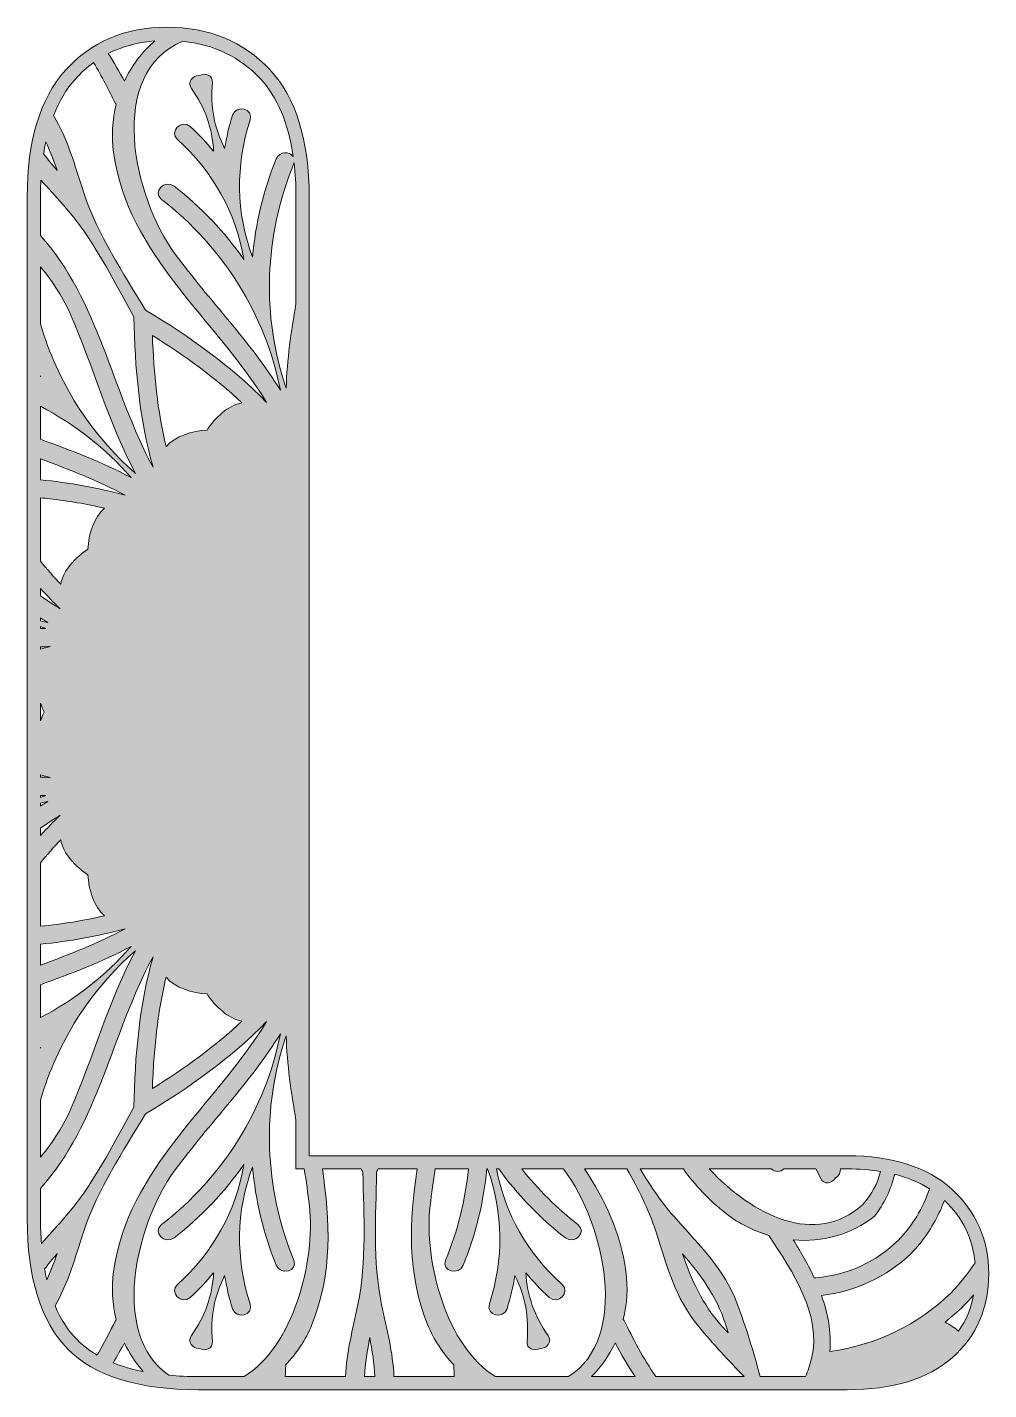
# Model space of a CAD drawing. Extents: x -703 to 2528, y -2539 to -41.
# Drawn here: x 624.6 to 915.4, y -975.9 to -564.1 of the extents above; entities that cross this region are included whole.
import ezdxf

# ---------------------------------------------------------------- set-up
doc = ezdxf.new("R2010")
doc.units = 0
doc.header["$MEASUREMENT"] = 0
doc.layers.add('Layer 1', color=7, linetype='Continuous', lineweight=0)

msp = doc.modelspace()

# ---------------------------------------------------------------- hatches: boundary and pattern name
at = {"layer": 'Layer 1', "true_color": 0xed1c24, "transparency": 33554687}
h = msp.add_hatch(color=240, dxfattribs=at)
h.dxf.hatch_style = 2
edge = h.paths.add_edge_path()
edge.add_spline(control_points=[(902.2, -955.49), (904.13, -953.96), (905.98, -952.33), (907.75, -950.61), (908.81, -949.53), (909.81, -948.4), (910.79, -947.26), (910.04, -951.34), (908.53, -954.97), (906.24, -958.2), (904.95, -957.22), (903.6, -956.31), (902.2, -955.49)], knot_values=[0, 0, 0, 0, 1, 1, 1, 2, 2, 2, 3, 3, 3, 4, 4, 4, 4], degree=3, periodic=0)
edge = h.paths.add_edge_path()
edge.add_spline(control_points=[(887.95, -930.8), (881.33, -937.27), (872.75, -941.32), (863.06, -942.1), (862.9, -942.11), (862.8, -942.19), (862.65, -942.22), (860.82, -938.28), (858.62, -934.44), (856.26, -930.66), (865.02, -931.41), (873.81, -929.08), (880.71, -923.56), (883.74, -919.78), (885.8, -915.43), (886.92, -910.82), (890.87, -911.82), (894.37, -913.27), (897.4, -915.18), (895.5, -921.09), (892.27, -926.39), (887.95, -930.8)], knot_values=[0, 0, 0, 0, 1, 1, 1, 2, 2, 2, 3, 3, 3, 4, 4, 4, 5, 5, 5, 6, 6, 6, 7, 7, 7, 7], degree=3, periodic=0)
edge = h.paths.add_edge_path()
edge.add_spline(control_points=[(864.78, -947.43), (875.26, -946.21), (884.62, -941.79), (891.87, -934.73), (895.41, -931.11), (898.27, -926.95), (900.41, -922.4), (900.97, -921.2), (901.49, -919.96), (901.95, -918.71), (907.49, -923.93), (910.54, -930.14), (911.21, -937.61), (909.05, -940.84), (906.6, -943.89), (903.86, -946.71), (894.03, -956.29), (881.53, -962.34), (867.34, -964.4), (867.79, -958.51), (866.73, -952.88), (864.78, -947.43)], knot_values=[0, 0, 0, 0, 1, 1, 1, 2, 2, 2, 3, 3, 3, 4, 4, 4, 5, 5, 5, 6, 6, 6, 7, 7, 7, 7], degree=3, periodic=0)
edge = h.paths.add_edge_path()
edge.add_spline(control_points=[(849.65, -909.2), (850.63, -910.26), (852.39, -910.13), (853.48, -909.2), (853.48, -909.2), (863.06, -909.2), (863.06, -909.2), (863.56, -910.1), (864.04, -911.02), (864.48, -911.98), (865.49, -914.2), (868.02, -913.55), (869.05, -911.91), (870, -911.31), (870.62, -910.22), (870.54, -909.2), (870.54, -909.2), (872.59, -909.2), (872.59, -909.2), (876.16, -909.2), (879.49, -909.46), (882.6, -909.95), (881.77, -913.48), (880.03, -916.88), (877.17, -920.02), (863.08, -932.85), (843.95, -923.21), (830.86, -909.2), (830.86, -909.2), (849.65, -909.2), (849.65, -909.2)], knot_values=[0, 0, 0, 0, 1, 1, 1, 2, 2, 2, 3, 3, 3, 4, 4, 4, 5, 5, 5, 6, 6, 6, 7, 7, 7, 8, 8, 8, 9, 9, 9, 10, 10, 10, 10], degree=3, periodic=0)
edge = h.paths.add_edge_path()
edge.add_spline(control_points=[(839.32, -949.96), (835.37, -939.41), (828.21, -932.61), (820.9, -924.41), (816.68, -919.69), (813.18, -914.54), (809.98, -909.2), (809.98, -909.2), (823.02, -909.2), (823.02, -909.2), (826.6, -914.14), (830.81, -918.7), (835.96, -922.7), (839.9, -925.77), (844.31, -927.94), (848.89, -929.27), (848.94, -929.38), (848.99, -929.5), (849.07, -929.62), (855.88, -940.07), (864.98, -953.32), (861.76, -966.53), (861.29, -968.44), (860.68, -970.25), (859.95, -971.95), (859.95, -971.95), (846.24, -971.95), (846.24, -971.95), (844.23, -964.51), (842.01, -957.16), (839.32, -949.96)], knot_values=[0, 0, 0, 0, 1, 1, 1, 2, 2, 2, 3, 3, 3, 4, 4, 4, 5, 5, 5, 6, 6, 6, 7, 7, 7, 8, 8, 8, 9, 9, 9, 10, 10, 10, 10], degree=3, periodic=0)
edge = h.paths.add_edge_path()
edge.add_spline(control_points=[(822.74, -934.82), (822.74, -934.82), (822.78, -934.87), (822.78, -934.87), (828.13, -941.09), (832.97, -947.53), (835.74, -956.05), (836.01, -956.93), (836.27, -957.82), (836.55, -958.72), (835.92, -958.04), (835.26, -957.37), (834.64, -956.68), (828.63, -950.01), (825.46, -942.58), (822.74, -934.82)], knot_values=[0, 0, 0, 0, 1, 1, 1, 2, 2, 2, 3, 3, 3, 4, 4, 4, 5, 5, 5, 5], degree=3, periodic=0)
edge = h.paths.add_edge_path()
edge.add_spline(control_points=[(805.08, -955.03), (805.03, -954.89), (804.94, -954.84), (804.86, -954.73), (806.01, -950.09), (806.33, -945.16), (805.65, -940.2), (804.04, -928.46), (799.29, -918.46), (793.16, -909.2), (793.16, -909.2), (805.97, -909.2), (805.97, -909.2), (809.38, -915.2), (812.47, -921.36), (814.67, -928.02), (818.1, -938.45), (820.42, -948.04), (827.58, -956.74), (831.94, -962.03), (836.6, -967.06), (841.41, -971.95), (841.41, -971.95), (814.74, -971.95), (814.74, -971.95), (810.85, -966.58), (807.82, -960.4), (805.08, -955.03)], knot_values=[0, 0, 0, 0, 1, 1, 1, 2, 2, 2, 3, 3, 3, 4, 4, 4, 5, 5, 5, 6, 6, 6, 7, 7, 7, 8, 8, 8, 9, 9, 9, 9], degree=3, periodic=0)
edge = h.paths.add_edge_path()
edge.add_spline(control_points=[(746.46, -920.3), (746.87, -916.58), (747.42, -912.89), (748.01, -909.2), (748.01, -909.2), (758.03, -909.2), (758.03, -909.2), (757.1, -918.51), (754.81, -927.78), (751.15, -936.82), (749.81, -940.12), (755.14, -941.54), (756.47, -938.29), (760.31, -928.78), (762.66, -919.01), (763.58, -909.2), (763.58, -909.2), (763.85, -909.2), (763.85, -909.2), (768.63, -922.5), (768.77, -936.39), (764.38, -950.01), (763.28, -953.41), (768.61, -954.84), (769.7, -951.47), (770.77, -948.14), (771.51, -944.79), (772.08, -941.45), (775.23, -947.64), (776.43, -954.24), (775.76, -961.23), (775.53, -963.67), (778.04, -964.37), (779.76, -963.46), (779.76, -963.46), (779.76, -963.51), (779.76, -963.51), (781.71, -963.43), (783.51, -961.52), (782.11, -959.53), (778.02, -953.81), (775.76, -947.49), (775.4, -940.56), (777.55, -943.17), (779.88, -945.71), (782.48, -948.05), (785.1, -950.43), (788.99, -946.51), (786.35, -944.13), (775.91, -934.68), (769.13, -922.82), (766.53, -909.2), (766.53, -909.2), (767.23, -909.2), (767.23, -909.2), (772.82, -916.9), (779.53, -923.92), (787.34, -930.02), (790.1, -932.17), (794.01, -928.27), (791.22, -926.08), (784.75, -921.05), (779.06, -915.38), (774.15, -909.2), (774.15, -909.2), (786.83, -909.2), (786.83, -909.2), (786.89, -909.28), (786.95, -909.36), (787.01, -909.44), (799.2, -925.96), (806.89, -960.16), (788.31, -971.95), (788.31, -971.95), (766.22, -971.95), (766.22, -971.95), (751.37, -963), (744.56, -937.18), (746.46, -920.3)], knot_values=[0, 0, 0, 0, 1, 1, 1, 2, 2, 2, 3, 3, 3, 4, 4, 4, 5, 5, 5, 6, 6, 6, 7, 7, 7, 8, 8, 8, 9, 9, 9, 10, 10, 10, 11, 11, 11, 12, 12, 12, 13, 13, 13, 14, 14, 14, 15, 15, 15, 16, 16, 16, 17, 17, 17, 18, 18, 18, 19, 19, 19, 20, 20, 20, 21, 21, 21, 22, 22, 22, 23, 23, 23, 24, 24, 24, 25, 25, 25, 26, 26, 26, 26], degree=3, periodic=0)
edge = h.paths.add_edge_path()
edge.add_spline(control_points=[(731.79, -950.21), (729.04, -936.95), (730.07, -923.6), (730.26, -910.17), (730.43, -909.85), (730.61, -909.52), (730.79, -909.2), (730.79, -909.2), (742.53, -909.2), (742.53, -909.2), (740.23, -924.98), (739.35, -940.68), (745.7, -956.26), (747.58, -960.91), (750.34, -965.01), (753.66, -968.46), (753.64, -968.59), (753.59, -968.68), (753.59, -968.81), (753.65, -969.84), (753.7, -970.88), (753.76, -971.95), (753.76, -971.95), (735.53, -971.95), (735.53, -971.95), (735.2, -964.66), (733.36, -957.76), (731.79, -950.21)], knot_values=[0, 0, 0, 0, 1, 1, 1, 2, 2, 2, 3, 3, 3, 4, 4, 4, 5, 5, 5, 6, 6, 6, 7, 7, 7, 8, 8, 8, 9, 9, 9, 9], degree=3, periodic=0)
edge = h.paths.add_edge_path()
edge.add_spline(control_points=[(702.74, -968.46), (706.06, -965.01), (708.82, -960.91), (710.7, -956.26), (717.05, -940.68), (716.17, -924.98), (713.87, -909.2), (713.87, -909.2), (725.61, -909.2), (725.61, -909.2), (725.79, -909.52), (725.97, -909.85), (726.15, -910.17), (726.33, -923.6), (727.37, -936.95), (724.61, -950.21), (723.04, -957.76), (721.2, -964.66), (720.88, -971.95), (720.88, -971.95), (702.64, -971.95), (702.64, -971.95), (702.7, -970.88), (702.76, -969.84), (702.81, -968.81), (702.81, -968.68), (702.76, -968.59), (702.74, -968.46)], knot_values=[0, 0, 0, 0, 1, 1, 1, 2, 2, 2, 3, 3, 3, 4, 4, 4, 5, 5, 5, 6, 6, 6, 7, 7, 7, 8, 8, 8, 9, 9, 9, 9], degree=3, periodic=0)
edge = h.paths.add_edge_path()
edge.add_spline(control_points=[(656.95, -947.51), (656.95, -934.02), (662.44, -918.86), (669.39, -909.44), (679.73, -895.42), (692.06, -883.1), (701.17, -868.36), (696.59, -891.29), (684.1, -911.35), (665.18, -926.08), (662.39, -928.27), (666.3, -932.17), (669.06, -930.02), (677.32, -923.58), (684.36, -916.11), (690.12, -907.89), (687.71, -922.07), (680.83, -934.38), (670.05, -944.13), (667.41, -946.51), (671.3, -950.43), (673.92, -948.05), (676.52, -945.71), (678.85, -943.17), (681, -940.56), (680.64, -947.49), (678.38, -953.81), (674.29, -959.53), (672.89, -961.52), (674.69, -963.43), (676.64, -963.51), (676.64, -963.51), (676.64, -963.46), (676.64, -963.46), (678.36, -964.37), (680.87, -963.67), (680.64, -961.23), (679.97, -954.24), (681.17, -947.64), (684.32, -941.45), (684.89, -944.79), (685.63, -948.14), (686.7, -951.47), (687.79, -954.84), (693.12, -953.41), (692.02, -950.01), (687.56, -936.19), (687.76, -922.08), (692.76, -908.6), (693.64, -918.61), (696.01, -928.59), (699.93, -938.29), (701.26, -941.54), (706.59, -940.12), (705.25, -936.82), (696.26, -914.64), (695.45, -891.08), (702.92, -868.97), (703.19, -877.58), (704.45, -886.07), (705.89, -894.56), (705.89, -894.56), (705.89, -909.2), (705.89, -909.2), (705.89, -909.2), (708.39, -909.2), (708.39, -909.2), (708.99, -912.89), (709.53, -916.58), (709.94, -920.3), (711.84, -937.18), (705.03, -963), (690.18, -971.95), (690.18, -971.95), (676.43, -971.95), (676.43, -971.95), (673.28, -971.95), (670.3, -971.82), (667.47, -971.56), (659.92, -966.42), (656.95, -957.42), (656.95, -947.51)], knot_values=[0, 0, 0, 0, 1, 1, 1, 2, 2, 2, 3, 3, 3, 4, 4, 4, 5, 5, 5, 6, 6, 6, 7, 7, 7, 8, 8, 8, 9, 9, 9, 10, 10, 10, 11, 11, 11, 12, 12, 12, 13, 13, 13, 14, 14, 14, 15, 15, 15, 16, 16, 16, 17, 17, 17, 18, 18, 18, 19, 19, 19, 20, 20, 20, 21, 21, 21, 22, 22, 22, 23, 23, 23, 24, 24, 24, 25, 25, 25, 26, 26, 26, 27, 27, 27, 27], degree=3, periodic=0)
edge = h.paths.add_edge_path()
edge.add_spline(control_points=[(641.73, -928.02), (645.99, -915.15), (653.54, -904.11), (660.43, -892.57), (673.64, -884.57), (686.56, -875.49), (697.02, -864.65), (681.47, -890.1), (655.04, -908.99), (650.75, -940.2), (650.07, -945.16), (650.39, -950.09), (651.54, -954.73), (651.46, -954.84), (651.37, -954.89), (651.32, -955.03), (649.64, -958.33), (647.84, -961.93), (645.81, -965.46), (643.49, -964.11), (641.44, -962.55), (639.69, -960.78), (636.99, -958.04), (634.78, -954.63), (633.06, -950.58), (637.1, -943.57), (639.09, -936.05), (641.73, -928.02)], knot_values=[0, 0, 0, 0, 1, 1, 1, 2, 2, 2, 3, 3, 3, 4, 4, 4, 5, 5, 5, 6, 6, 6, 7, 7, 7, 8, 8, 8, 9, 9, 9, 9], degree=3, periodic=0)
edge = h.paths.add_edge_path()
edge.add_spline(control_points=[(628.64, -872.52), (628.68, -872.5), (628.71, -872.47), (628.74, -872.44), (628.71, -872.51), (628.68, -872.58), (628.64, -872.65), (628.64, -872.65), (628.64, -872.52), (628.64, -872.52)], knot_values=[0, 0, 0, 0, 1, 1, 1, 2, 2, 2, 3, 3, 3, 3], degree=3, periodic=0)
edge = h.paths.add_edge_path()
edge.add_spline(control_points=[(628.64, -790.07), (629.61, -790.34), (630.58, -790.6), (631.55, -790.84), (630.58, -790.81), (629.61, -790.78), (628.64, -790.73), (628.64, -790.73), (628.64, -790.07), (628.64, -790.07)], knot_values=[0, 0, 0, 0, 1, 1, 1, 2, 2, 2, 3, 3, 3, 3], degree=3, periodic=0)
edge = h.paths.add_edge_path()
edge.add_spline(control_points=[(628.64, -768.41), (628.99, -769.33), (629.37, -770.23), (629.8, -771.06), (629.37, -771.89), (628.99, -772.78), (628.64, -773.71), (628.64, -773.71), (628.64, -768.41), (628.64, -768.41)], knot_values=[0, 0, 0, 0, 1, 1, 1, 2, 2, 2, 3, 3, 3, 3], degree=3, periodic=0)
edge = h.paths.add_edge_path()
edge.add_spline(control_points=[(628.64, -678.65), (638.96, -684.06), (648.2, -691.29), (656.05, -700.21), (647.28, -695.51), (637.99, -692.03), (628.64, -688.6), (628.64, -688.6), (628.64, -678.65), (628.64, -678.65)], knot_values=[0, 0, 0, 0, 1, 1, 1, 2, 2, 2, 3, 3, 3, 3], degree=3, periodic=0)
edge = h.paths.add_edge_path()
edge.add_spline(control_points=[(689.54, -864.5), (681.47, -872.15), (672.13, -878.85), (662.48, -884.89), (662.68, -879.2), (663.08, -873.5), (663.73, -867.87), (664.38, -862.23), (665.3, -856.66), (666.6, -851.26), (669.29, -854.48), (674.56, -856.05), (679, -856.27), (680.21, -858.14), (681.81, -860.02), (683.63, -861.52), (685.44, -863.01), (687.47, -864.14), (689.54, -864.5)], knot_values=[0, 0, 0, 0, 1, 1, 1, 2, 2, 2, 3, 3, 3, 4, 4, 4, 5, 5, 5, 6, 6, 6, 6], degree=3, periodic=0)
edge = h.paths.add_edge_path()
edge.add_spline(control_points=[(679, -685.85), (674.56, -686.06), (669.29, -687.64), (666.6, -690.86), (664.02, -680.04), (662.89, -668.6), (662.48, -657.22), (672.12, -663.27), (681.47, -669.96), (689.54, -677.61), (685.42, -678.33), (681.41, -682.1), (679, -685.85)], knot_values=[0, 0, 0, 0, 1, 1, 1, 2, 2, 2, 3, 3, 3, 4, 4, 4, 4], degree=3, periodic=0)
edge = h.paths.add_edge_path()
edge.add_spline(control_points=[(705.32, -605.04), (705.7, -608.26), (705.89, -611.67), (705.89, -615.3), (705.89, -615.3), (705.89, -647.56), (705.89, -647.56), (704.45, -656.05), (703.19, -664.54), (702.92, -673.15), (695.45, -651.03), (696.26, -627.47), (705.25, -605.29), (705.29, -605.21), (705.3, -605.13), (705.32, -605.04)], knot_values=[0, 0, 0, 0, 1, 1, 1, 2, 2, 2, 3, 3, 3, 4, 4, 4, 5, 5, 5, 5], degree=3, periodic=0)
edge = h.paths.add_edge_path()
edge.add_spline(control_points=[(695.09, -579.59), (700.29, -585.18), (703.63, -593.06), (705.07, -603.08), (703.98, -601.57), (700.9, -601.45), (699.93, -603.82), (696.01, -613.53), (693.64, -623.51), (692.76, -633.52), (687.76, -620.03), (687.56, -605.93), (692.02, -592.1), (693.12, -588.71), (687.79, -587.27), (686.7, -590.64), (685.63, -593.97), (684.89, -597.32), (684.32, -600.66), (681.17, -594.47), (679.97, -587.87), (680.64, -580.88), (680.87, -578.44), (678.36, -577.74), (676.64, -578.66), (676.64, -578.66), (676.64, -578.6), (676.64, -578.6), (674.69, -578.68), (672.89, -580.59), (674.29, -582.58), (678.38, -588.31), (680.64, -594.62), (681, -601.55), (678.85, -598.94), (676.52, -596.41), (673.92, -594.06), (671.3, -591.69), (667.41, -595.6), (670.05, -597.99), (680.83, -607.73), (687.71, -620.05), (690.12, -634.22), (684.36, -626), (677.32, -618.54), (669.06, -612.09), (666.3, -609.95), (662.39, -613.84), (665.18, -616.03), (684.1, -630.76), (696.59, -650.82), (701.17, -673.76), (692.06, -659.01), (679.73, -646.7), (669.39, -632.67), (656.48, -615.16), (648.59, -577.8), (671.69, -568.3), (681.1, -569.25), (688.95, -573.03), (695.09, -579.59)], knot_values=[0, 0, 0, 0, 1, 1, 1, 2, 2, 2, 3, 3, 3, 4, 4, 4, 5, 5, 5, 6, 6, 6, 7, 7, 7, 8, 8, 8, 9, 9, 9, 10, 10, 10, 11, 11, 11, 12, 12, 12, 13, 13, 13, 14, 14, 14, 15, 15, 15, 16, 16, 16, 17, 17, 17, 18, 18, 18, 19, 19, 19, 20, 20, 20, 20], degree=3, periodic=0)
edge = h.paths.add_edge_path()
edge.add_spline(control_points=[(663.26, -568.19), (659.37, -571.48), (656.22, -575.65), (654.02, -580.35), (652.49, -577.48), (650.88, -574.66), (649.16, -571.97), (653.34, -569.83), (658.03, -568.58), (663.26, -568.19)], knot_values=[0, 0, 0, 0, 1, 1, 1, 2, 2, 2, 3, 3, 3, 3], degree=3, periodic=0)
edge = h.paths.add_edge_path()
edge.add_spline(control_points=[(644.68, -574.73), (647.19, -578.86), (649.33, -583.18), (651.32, -587.09), (651.37, -587.22), (651.46, -587.27), (651.54, -587.38), (650.39, -592.02), (650.07, -596.95), (650.75, -601.91), (655.04, -633.12), (681.47, -652.01), (697.02, -677.47), (686.56, -666.62), (673.64, -657.54), (660.43, -649.55), (653.54, -638), (645.99, -626.97), (641.73, -614.1), (638.99, -605.76), (636.95, -597.97), (632.59, -590.74), (634.27, -586.43), (636.48, -582.74), (639.21, -579.7), (640.92, -577.81), (642.74, -576.16), (644.68, -574.73)], knot_values=[0, 0, 0, 0, 1, 1, 1, 2, 2, 2, 3, 3, 3, 4, 4, 4, 5, 5, 5, 6, 6, 6, 7, 7, 7, 8, 8, 8, 9, 9, 9, 9], degree=3, periodic=0)
edge = h.paths.add_edge_path()
edge.add_spline(control_points=[(630.25, -598.65), (631.54, -601.47), (632.63, -604.36), (633.66, -607.29), (633.66, -607.29), (633.62, -607.24), (633.62, -607.24), (632.23, -605.63), (630.87, -603.99), (629.58, -602.31), (629.77, -601.06), (630, -599.84), (630.25, -598.65)], knot_values=[0, 0, 0, 0, 1, 1, 1, 2, 2, 2, 3, 3, 3, 4, 4, 4, 4], degree=3, periodic=0)
edge = h.paths.add_edge_path()
edge.add_spline(control_points=[(628.64, -615.3), (628.64, -613.57), (628.7, -611.9), (628.78, -610.26), (630.94, -612.71), (633.21, -615.14), (635.5, -617.7), (644.53, -627.8), (650.3, -639.88), (656.86, -651.6), (657.18, -666.98), (658.57, -682.64), (662.69, -697.06), (650.23, -674.11), (646.22, -646.49), (628.64, -627.04), (628.64, -627.04), (628.64, -615.3), (628.64, -615.3)], knot_values=[0, 0, 0, 0, 1, 1, 1, 2, 2, 2, 3, 3, 3, 4, 4, 4, 5, 5, 5, 6, 6, 6, 6], degree=3, periodic=0)
edge = h.paths.add_edge_path()
edge.add_spline(control_points=[(628.64, -636.45), (632.54, -641.18), (635.71, -646.21), (637.77, -650.93), (644.71, -666.86), (649.18, -683.67), (657.35, -698.91), (643.58, -686.79), (633.81, -671.32), (628.64, -653.75), (628.64, -653.75), (628.64, -636.45), (628.64, -636.45)], knot_values=[0, 0, 0, 0, 1, 1, 1, 2, 2, 2, 3, 3, 3, 4, 4, 4, 4], degree=3, periodic=0)
edge = h.paths.add_edge_path()
edge.add_spline(control_points=[(628.64, -669.46), (628.68, -669.53), (628.71, -669.6), (628.74, -669.67), (628.71, -669.65), (628.68, -669.62), (628.64, -669.59), (628.64, -669.59), (628.64, -669.46), (628.64, -669.46)], knot_values=[0, 0, 0, 0, 1, 1, 1, 2, 2, 2, 3, 3, 3, 3], degree=3, periodic=0)
edge = h.paths.add_edge_path()
edge.add_spline(control_points=[(628.64, -694.52), (637.37, -697.79), (646.08, -701.14), (654.21, -705.55), (645.99, -703.2), (637.38, -701.74), (628.64, -700.86), (628.64, -700.86), (628.64, -694.52), (628.64, -694.52)], knot_values=[0, 0, 0, 0, 1, 1, 1, 2, 2, 2, 3, 3, 3, 3], degree=3, periodic=0)
edge = h.paths.add_edge_path()
edge.add_spline(control_points=[(628.64, -706.3), (629.56, -706.39), (630.48, -706.48), (631.39, -706.58), (637.02, -707.23), (642.59, -708.16), (648, -709.46), (644.78, -712.15), (643.2, -717.42), (642.99, -721.86), (639.24, -724.27), (635.47, -728.27), (634.76, -732.4), (632.65, -730.17), (630.62, -727.84), (628.64, -725.44), (628.64, -725.44), (628.64, -706.3), (628.64, -706.3)], knot_values=[0, 0, 0, 0, 1, 1, 1, 2, 2, 2, 3, 3, 3, 4, 4, 4, 5, 5, 5, 6, 6, 6, 6], degree=3, periodic=0)
edge = h.paths.add_edge_path()
edge.add_spline(control_points=[(628.64, -733.69), (630.57, -735.83), (632.56, -737.9), (634.61, -739.87), (632.58, -738.63), (630.6, -737.32), (628.64, -735.96), (628.64, -735.96), (628.64, -733.69), (628.64, -733.69)], knot_values=[0, 0, 0, 0, 1, 1, 1, 2, 2, 2, 3, 3, 3, 3], degree=3, periodic=0)
edge = h.paths.add_edge_path()
edge.add_spline(control_points=[(628.64, -742.59), (629.39, -743.07), (630.14, -743.55), (630.9, -744.02), (630.14, -743.87), (629.4, -743.69), (628.64, -743.52), (628.64, -743.52), (628.64, -742.59), (628.64, -742.59)], knot_values=[0, 0, 0, 0, 1, 1, 1, 2, 2, 2, 3, 3, 3, 3], degree=3, periodic=0)
edge = h.paths.add_edge_path()
edge.add_spline(control_points=[(628.64, -745.26), (629.19, -745.43), (629.74, -745.59), (630.29, -745.77), (629.74, -745.79), (629.19, -745.82), (628.64, -745.85), (628.64, -745.85), (628.64, -745.26), (628.64, -745.26)], knot_values=[0, 0, 0, 0, 1, 1, 1, 2, 2, 2, 3, 3, 3, 3], degree=3, periodic=0)
edge = h.paths.add_edge_path()
edge.add_spline(control_points=[(628.64, -751.39), (629.61, -751.34), (630.58, -751.3), (631.55, -751.28), (630.58, -751.52), (629.61, -751.77), (628.64, -752.04), (628.64, -752.04), (628.64, -751.39), (628.64, -751.39)], knot_values=[0, 0, 0, 0, 1, 1, 1, 2, 2, 2, 3, 3, 3, 3], degree=3, periodic=0)
edge = h.paths.add_edge_path()
edge.add_spline(control_points=[(628.64, -796.27), (629.19, -796.29), (629.74, -796.32), (630.29, -796.34), (629.74, -796.52), (629.19, -796.68), (628.64, -796.86), (628.64, -796.86), (628.64, -796.27), (628.64, -796.27)], knot_values=[0, 0, 0, 0, 1, 1, 1, 2, 2, 2, 3, 3, 3, 3], degree=3, periodic=0)
edge = h.paths.add_edge_path()
edge.add_spline(control_points=[(628.64, -798.59), (629.4, -798.42), (630.14, -798.24), (630.9, -798.09), (630.14, -798.56), (629.39, -799.04), (628.64, -799.53), (628.64, -799.53), (628.64, -798.59), (628.64, -798.59)], knot_values=[0, 0, 0, 0, 1, 1, 1, 2, 2, 2, 3, 3, 3, 3], degree=3, periodic=0)
edge = h.paths.add_edge_path()
edge.add_spline(control_points=[(628.64, -806.15), (630.6, -804.79), (632.58, -803.48), (634.61, -802.24), (632.56, -804.22), (630.57, -806.28), (628.64, -808.42), (628.64, -808.42), (628.64, -806.15), (628.64, -806.15)], knot_values=[0, 0, 0, 0, 1, 1, 1, 2, 2, 2, 3, 3, 3, 3], degree=3, periodic=0)
edge = h.paths.add_edge_path()
edge.add_spline(control_points=[(628.64, -816.68), (630.62, -814.28), (632.65, -811.94), (634.76, -809.72), (635.47, -813.84), (639.24, -817.84), (642.99, -820.26), (643.1, -822.47), (643.55, -824.91), (644.37, -827.11), (645.19, -829.31), (646.4, -831.3), (648, -832.65), (641.72, -834.16), (635.22, -835.15), (628.64, -835.82), (628.64, -835.82), (628.64, -816.68), (628.64, -816.68)], knot_values=[0, 0, 0, 0, 1, 1, 1, 2, 2, 2, 3, 3, 3, 4, 4, 4, 5, 5, 5, 6, 6, 6, 6], degree=3, periodic=0)
edge = h.paths.add_edge_path()
edge.add_spline(control_points=[(628.64, -841.26), (637.38, -840.37), (645.99, -838.91), (654.21, -836.57), (646.08, -840.98), (637.37, -844.33), (628.64, -847.6), (628.64, -847.6), (628.64, -841.26), (628.64, -841.26)], knot_values=[0, 0, 0, 0, 1, 1, 1, 2, 2, 2, 3, 3, 3, 3], degree=3, periodic=0)
edge = h.paths.add_edge_path()
edge.add_spline(control_points=[(628.64, -853.51), (637.99, -850.08), (647.28, -846.61), (656.05, -841.91), (648.2, -850.82), (638.96, -858.06), (628.64, -863.46), (628.64, -863.46), (628.64, -853.51), (628.64, -853.51)], knot_values=[0, 0, 0, 0, 1, 1, 1, 2, 2, 2, 3, 3, 3, 3], degree=3, periodic=0)
edge = h.paths.add_edge_path()
edge.add_spline(control_points=[(628.64, -888.37), (633.81, -870.79), (643.58, -855.33), (657.35, -843.21), (649.18, -858.44), (644.71, -875.25), (637.77, -891.19), (635.71, -895.91), (632.54, -900.93), (628.64, -905.66), (628.64, -905.66), (628.64, -888.37), (628.64, -888.37)], knot_values=[0, 0, 0, 0, 1, 1, 1, 2, 2, 2, 3, 3, 3, 4, 4, 4, 4], degree=3, periodic=0)
edge = h.paths.add_edge_path()
edge.add_spline(control_points=[(628.64, -924.16), (628.64, -924.16), (628.64, -915.07), (628.64, -915.07), (646.22, -895.62), (650.23, -868.01), (662.69, -845.05), (658.57, -859.47), (657.18, -875.13), (656.86, -890.51), (650.3, -902.23), (644.53, -914.31), (635.5, -924.41), (633.27, -926.92), (631.05, -929.3), (628.92, -931.69), (628.75, -929.29), (628.64, -926.79), (628.64, -924.16)], knot_values=[0, 0, 0, 0, 1, 1, 1, 2, 2, 2, 3, 3, 3, 4, 4, 4, 5, 5, 5, 6, 6, 6, 6], degree=3, periodic=0)
edge = h.paths.add_edge_path()
edge.add_spline(control_points=[(629.88, -939.42), (631.08, -937.88), (632.33, -936.37), (633.62, -934.87), (633.62, -934.87), (633.66, -934.82), (633.66, -934.82), (632.71, -937.51), (631.71, -940.16), (630.56, -942.76), (630.31, -941.68), (630.08, -940.57), (629.88, -939.42)], knot_values=[0, 0, 0, 0, 1, 1, 1, 2, 2, 2, 3, 3, 3, 4, 4, 4, 4], degree=3, periodic=0)
edge = h.paths.add_edge_path()
edge.add_spline(control_points=[(650.61, -967.8), (651.79, -965.83), (652.93, -963.81), (654.02, -961.76), (655.51, -964.94), (657.43, -967.87), (659.72, -970.46), (656.39, -969.8), (653.35, -968.91), (650.61, -967.8)], knot_values=[0, 0, 0, 0, 1, 1, 1, 2, 2, 2, 3, 3, 3, 3], degree=3, periodic=0)
edge = h.paths.add_edge_path()
edge.add_spline(control_points=[(726.63, -971.95), (726.85, -967.97), (727.46, -964.07), (728.2, -960.16), (728.95, -964.07), (729.55, -967.97), (729.77, -971.95), (729.77, -971.95), (726.63, -971.95), (726.63, -971.95)], knot_values=[0, 0, 0, 0, 1, 1, 1, 2, 2, 2, 3, 3, 3, 3], degree=3, periodic=0)
edge = h.paths.add_edge_path()
edge.add_spline(control_points=[(795.28, -971.95), (798.2, -969.02), (800.6, -965.57), (802.38, -961.76), (804.26, -965.29), (806.26, -968.72), (808.46, -971.95), (808.46, -971.95), (795.28, -971.95), (795.28, -971.95)], knot_values=[0, 0, 0, 0, 1, 1, 1, 2, 2, 2, 3, 3, 3, 3], degree=3, periodic=0)
edge = h.paths.add_edge_path()
edge.add_spline(control_points=[(904.16, -915.3), (896.79, -908.6), (886.16, -905.2), (872.59, -905.2), (872.59, -905.2), (709.89, -905.2), (709.89, -905.2), (709.89, -905.2), (709.89, -615.3), (709.89, -615.3), (709.89, -598.26), (705.89, -585.33), (698, -576.86), (690.08, -568.36), (679.6, -564.05), (666.86, -564.05), (654.28, -564.05), (643.98, -568.42), (636.23, -577.03), (628.54, -585.57), (624.64, -598.45), (624.64, -615.3), (624.64, -615.3), (624.64, -924.16), (624.64, -924.16), (624.64, -942.14), (628.75, -955.41), (636.85, -963.6), (644.95, -971.8), (658.27, -975.95), (676.43, -975.95), (676.43, -975.95), (872.59, -975.95), (872.59, -975.95), (886.35, -975.95), (897, -972.7), (904.27, -966.29), (911.62, -959.81), (915.36, -951.25), (915.36, -940.85), (915.36, -930.65), (911.59, -922.05), (904.16, -915.3)], knot_values=[0, 0, 0, 0, 1, 1, 1, 2, 2, 2, 3, 3, 3, 4, 4, 4, 5, 5, 5, 6, 6, 6, 7, 7, 7, 8, 8, 8, 9, 9, 9, 10, 10, 10, 11, 11, 11, 12, 12, 12, 13, 13, 13, 14, 14, 14, 14], degree=3, periodic=0)

# ---------------------------------------------------------------- linework, layer by layer
at = {"layer": 'Layer 1'}
for points, knots in [([(904.16, -915.3), (896.79, -908.6), (886.16, -905.2), (872.59, -905.2), (872.59, -905.2), (709.89, -905.2), (709.89, -905.2), (709.89, -905.2), (709.89, -615.3), (709.89, -615.3), (709.89, -598.26), (705.89, -585.33), (698, -576.86), (690.08, -568.36), (679.6, -564.05), (666.86, -564.05), (654.28, -564.05), (643.98, -568.42), (636.23, -577.03), (628.54, -585.57), (624.64, -598.45), (624.64, -615.3), (624.64, -615.3), (624.64, -924.16), (624.64, -924.16), (624.64, -942.14), (628.75, -955.41), (636.85, -963.6), (644.95, -971.8), (658.27, -975.95), (676.43, -975.95), (676.43, -975.95), (872.59, -975.95), (872.59, -975.95), (886.35, -975.95), (897, -972.7), (904.27, -966.29), (911.62, -959.81), (915.36, -951.25), (915.36, -940.85), (915.36, -930.65), (911.59, -922.05), (904.16, -915.3)], [0, 0, 0, 0, 1, 1, 1, 2, 2, 2, 3, 3, 3, 4, 4, 4, 5, 5, 5, 6, 6, 6, 7, 7, 7, 8, 8, 8, 9, 9, 9, 10, 10, 10, 11, 11, 11, 12, 12, 12, 13, 13, 13, 14, 14, 14, 14]), ([(695.09, -579.59), (700.29, -585.18), (703.63, -593.06), (705.07, -603.08), (703.98, -601.57), (700.9, -601.45), (699.93, -603.82), (696.01, -613.53), (693.64, -623.51), (692.76, -633.52), (687.76, -620.03), (687.56, -605.93), (692.02, -592.1), (693.12, -588.71), (687.79, -587.27), (686.7, -590.64), (685.63, -593.97), (684.89, -597.32), (684.32, -600.66), (681.17, -594.47), (679.97, -587.87), (680.64, -580.88), (680.87, -578.44), (678.36, -577.74), (676.64, -578.66), (676.64, -578.66), (676.64, -578.6), (676.64, -578.6), (674.69, -578.68), (672.89, -580.59), (674.29, -582.58), (678.38, -588.31), (680.64, -594.62), (681, -601.55), (678.85, -598.94), (676.52, -596.41), (673.92, -594.06), (671.3, -591.69), (667.41, -595.6), (670.05, -597.99), (680.83, -607.73), (687.71, -620.05), (690.12, -634.22), (684.36, -626), (677.32, -618.54), (669.06, -612.09), (666.3, -609.95), (662.39, -613.84), (665.18, -616.03), (684.1, -630.76), (696.59, -650.82), (701.17, -673.76), (692.06, -659.01), (679.73, -646.7), (669.39, -632.67), (656.48, -615.16), (648.59, -577.8), (671.69, -568.3), (681.1, -569.25), (688.95, -573.03), (695.09, -579.59)], [0, 0, 0, 0, 1, 1, 1, 2, 2, 2, 3, 3, 3, 4, 4, 4, 5, 5, 5, 6, 6, 6, 7, 7, 7, 8, 8, 8, 9, 9, 9, 10, 10, 10, 11, 11, 11, 12, 12, 12, 13, 13, 13, 14, 14, 14, 15, 15, 15, 16, 16, 16, 17, 17, 17, 18, 18, 18, 19, 19, 19, 20, 20, 20, 20]), ([(663.26, -568.19), (659.37, -571.48), (656.22, -575.65), (654.02, -580.35), (652.49, -577.48), (650.88, -574.66), (649.16, -571.97), (653.34, -569.83), (658.03, -568.58), (663.26, -568.19)], [0, 0, 0, 0, 1, 1, 1, 2, 2, 2, 3, 3, 3, 3]), ([(644.68, -574.73), (647.19, -578.86), (649.33, -583.18), (651.32, -587.09), (651.37, -587.22), (651.46, -587.27), (651.54, -587.38), (650.39, -592.02), (650.07, -596.95), (650.75, -601.91), (655.04, -633.12), (681.47, -652.01), (697.02, -677.47), (686.56, -666.62), (673.64, -657.54), (660.43, -649.55), (653.54, -638), (645.99, -626.97), (641.73, -614.1), (638.99, -605.76), (636.95, -597.97), (632.59, -590.74), (634.27, -586.43), (636.48, -582.74), (639.21, -579.7), (640.92, -577.81), (642.74, -576.16), (644.68, -574.73)], [0, 0, 0, 0, 1, 1, 1, 2, 2, 2, 3, 3, 3, 4, 4, 4, 5, 5, 5, 6, 6, 6, 7, 7, 7, 8, 8, 8, 9, 9, 9, 9]), ([(630.25, -598.65), (631.54, -601.47), (632.63, -604.36), (633.66, -607.29), (633.66, -607.29), (633.62, -607.24), (633.62, -607.24), (632.23, -605.63), (630.87, -603.99), (629.58, -602.31), (629.77, -601.06), (630, -599.84), (630.25, -598.65)], [0, 0, 0, 0, 1, 1, 1, 2, 2, 2, 3, 3, 3, 4, 4, 4, 4]), ([(705.32, -605.04), (705.7, -608.26), (705.89, -611.67), (705.89, -615.3), (705.89, -615.3), (705.89, -647.56), (705.89, -647.56), (704.45, -656.05), (703.19, -664.54), (702.92, -673.15), (695.45, -651.03), (696.26, -627.47), (705.25, -605.29), (705.29, -605.21), (705.3, -605.13), (705.32, -605.04)], [0, 0, 0, 0, 1, 1, 1, 2, 2, 2, 3, 3, 3, 4, 4, 4, 5, 5, 5, 5]), ([(628.64, -615.3), (628.64, -613.57), (628.7, -611.9), (628.78, -610.26), (630.94, -612.71), (633.21, -615.14), (635.5, -617.7), (644.53, -627.8), (650.3, -639.88), (656.86, -651.6), (657.18, -666.98), (658.57, -682.64), (662.69, -697.06), (650.23, -674.11), (646.22, -646.49), (628.64, -627.04), (628.64, -627.04), (628.64, -615.3), (628.64, -615.3)], [0, 0, 0, 0, 1, 1, 1, 2, 2, 2, 3, 3, 3, 4, 4, 4, 5, 5, 5, 6, 6, 6, 6]), ([(628.64, -636.45), (632.54, -641.18), (635.71, -646.21), (637.77, -650.93), (644.71, -666.86), (649.18, -683.67), (657.35, -698.91), (643.58, -686.79), (633.81, -671.32), (628.64, -653.75), (628.64, -653.75), (628.64, -636.45), (628.64, -636.45)], [0, 0, 0, 0, 1, 1, 1, 2, 2, 2, 3, 3, 3, 4, 4, 4, 4]), ([(679, -685.85), (674.56, -686.06), (669.29, -687.64), (666.6, -690.86), (664.02, -680.04), (662.89, -668.6), (662.48, -657.22), (672.12, -663.27), (681.47, -669.96), (689.54, -677.61), (685.42, -678.33), (681.41, -682.1), (679, -685.85)], [0, 0, 0, 0, 1, 1, 1, 2, 2, 2, 3, 3, 3, 4, 4, 4, 4]), ([(628.64, -669.46), (628.68, -669.53), (628.71, -669.6), (628.74, -669.67), (628.71, -669.65), (628.68, -669.62), (628.64, -669.59), (628.64, -669.59), (628.64, -669.46), (628.64, -669.46)], [0, 0, 0, 0, 1, 1, 1, 2, 2, 2, 3, 3, 3, 3]), ([(628.64, -678.65), (638.96, -684.06), (648.2, -691.29), (656.05, -700.21), (647.28, -695.51), (637.99, -692.03), (628.64, -688.6), (628.64, -688.6), (628.64, -678.65), (628.64, -678.65)], [0, 0, 0, 0, 1, 1, 1, 2, 2, 2, 3, 3, 3, 3]), ([(628.64, -694.52), (637.37, -697.79), (646.08, -701.14), (654.21, -705.55), (645.99, -703.2), (637.38, -701.74), (628.64, -700.86), (628.64, -700.86), (628.64, -694.52), (628.64, -694.52)], [0, 0, 0, 0, 1, 1, 1, 2, 2, 2, 3, 3, 3, 3]), ([(628.64, -706.3), (629.56, -706.39), (630.48, -706.48), (631.39, -706.58), (637.02, -707.23), (642.59, -708.16), (648, -709.46), (644.78, -712.15), (643.2, -717.42), (642.99, -721.86), (639.24, -724.27), (635.47, -728.27), (634.76, -732.4), (632.65, -730.17), (630.62, -727.84), (628.64, -725.44), (628.64, -725.44), (628.64, -706.3), (628.64, -706.3)], [0, 0, 0, 0, 1, 1, 1, 2, 2, 2, 3, 3, 3, 4, 4, 4, 5, 5, 5, 6, 6, 6, 6]), ([(628.64, -733.69), (630.57, -735.83), (632.56, -737.9), (634.61, -739.87), (632.58, -738.63), (630.6, -737.32), (628.64, -735.96), (628.64, -735.96), (628.64, -733.69), (628.64, -733.69)], [0, 0, 0, 0, 1, 1, 1, 2, 2, 2, 3, 3, 3, 3]), ([(628.64, -742.59), (629.39, -743.07), (630.14, -743.55), (630.9, -744.02), (630.14, -743.87), (629.4, -743.69), (628.64, -743.52), (628.64, -743.52), (628.64, -742.59), (628.64, -742.59)], [0, 0, 0, 0, 1, 1, 1, 2, 2, 2, 3, 3, 3, 3]), ([(628.64, -745.26), (629.19, -745.43), (629.74, -745.59), (630.29, -745.77), (629.74, -745.79), (629.19, -745.82), (628.64, -745.85), (628.64, -745.85), (628.64, -745.26), (628.64, -745.26)], [0, 0, 0, 0, 1, 1, 1, 2, 2, 2, 3, 3, 3, 3]), ([(628.64, -751.39), (629.61, -751.34), (630.58, -751.3), (631.55, -751.28), (630.58, -751.52), (629.61, -751.77), (628.64, -752.04), (628.64, -752.04), (628.64, -751.39), (628.64, -751.39)], [0, 0, 0, 0, 1, 1, 1, 2, 2, 2, 3, 3, 3, 3]), ([(628.64, -768.41), (628.99, -769.33), (629.37, -770.23), (629.8, -771.06), (629.37, -771.89), (628.99, -772.78), (628.64, -773.71), (628.64, -773.71), (628.64, -768.41), (628.64, -768.41)], [0, 0, 0, 0, 1, 1, 1, 2, 2, 2, 3, 3, 3, 3]), ([(628.64, -790.07), (629.61, -790.34), (630.58, -790.6), (631.55, -790.84), (630.58, -790.81), (629.61, -790.78), (628.64, -790.73), (628.64, -790.73), (628.64, -790.07), (628.64, -790.07)], [0, 0, 0, 0, 1, 1, 1, 2, 2, 2, 3, 3, 3, 3]), ([(628.64, -796.27), (629.19, -796.29), (629.74, -796.32), (630.29, -796.34), (629.74, -796.52), (629.19, -796.68), (628.64, -796.86), (628.64, -796.86), (628.64, -796.27), (628.64, -796.27)], [0, 0, 0, 0, 1, 1, 1, 2, 2, 2, 3, 3, 3, 3]), ([(628.64, -798.59), (629.4, -798.42), (630.14, -798.24), (630.9, -798.09), (630.14, -798.56), (629.39, -799.04), (628.64, -799.53), (628.64, -799.53), (628.64, -798.59), (628.64, -798.59)], [0, 0, 0, 0, 1, 1, 1, 2, 2, 2, 3, 3, 3, 3]), ([(628.64, -806.15), (630.6, -804.79), (632.58, -803.48), (634.61, -802.24), (632.56, -804.22), (630.57, -806.28), (628.64, -808.42), (628.64, -808.42), (628.64, -806.15), (628.64, -806.15)], [0, 0, 0, 0, 1, 1, 1, 2, 2, 2, 3, 3, 3, 3]), ([(628.64, -816.68), (630.62, -814.28), (632.65, -811.94), (634.76, -809.72), (635.47, -813.84), (639.24, -817.84), (642.99, -820.26), (643.1, -822.47), (643.55, -824.91), (644.37, -827.11), (645.19, -829.31), (646.4, -831.3), (648, -832.65), (641.72, -834.16), (635.22, -835.15), (628.64, -835.82), (628.64, -835.82), (628.64, -816.68), (628.64, -816.68)], [0, 0, 0, 0, 1, 1, 1, 2, 2, 2, 3, 3, 3, 4, 4, 4, 5, 5, 5, 6, 6, 6, 6]), ([(628.64, -841.26), (637.38, -840.37), (645.99, -838.91), (654.21, -836.57), (646.08, -840.98), (637.37, -844.33), (628.64, -847.6), (628.64, -847.6), (628.64, -841.26), (628.64, -841.26)], [0, 0, 0, 0, 1, 1, 1, 2, 2, 2, 3, 3, 3, 3]), ([(628.64, -853.51), (637.99, -850.08), (647.28, -846.61), (656.05, -841.91), (648.2, -850.82), (638.96, -858.06), (628.64, -863.46), (628.64, -863.46), (628.64, -853.51), (628.64, -853.51)], [0, 0, 0, 0, 1, 1, 1, 2, 2, 2, 3, 3, 3, 3]), ([(628.64, -888.37), (633.81, -870.79), (643.58, -855.33), (657.35, -843.21), (649.18, -858.44), (644.71, -875.25), (637.77, -891.19), (635.71, -895.91), (632.54, -900.93), (628.64, -905.66), (628.64, -905.66), (628.64, -888.37), (628.64, -888.37)], [0, 0, 0, 0, 1, 1, 1, 2, 2, 2, 3, 3, 3, 4, 4, 4, 4]), ([(628.64, -924.16), (628.64, -924.16), (628.64, -915.07), (628.64, -915.07), (646.22, -895.62), (650.23, -868.01), (662.69, -845.05), (658.57, -859.47), (657.18, -875.13), (656.86, -890.51), (650.3, -902.23), (644.53, -914.31), (635.5, -924.41), (633.27, -926.92), (631.05, -929.3), (628.92, -931.69), (628.75, -929.29), (628.64, -926.79), (628.64, -924.16)], [0, 0, 0, 0, 1, 1, 1, 2, 2, 2, 3, 3, 3, 4, 4, 4, 5, 5, 5, 6, 6, 6, 6]), ([(689.54, -864.5), (681.47, -872.15), (672.13, -878.85), (662.48, -884.89), (662.68, -879.2), (663.08, -873.5), (663.73, -867.87), (664.38, -862.23), (665.3, -856.66), (666.6, -851.26), (669.29, -854.48), (674.56, -856.05), (679, -856.27), (680.21, -858.14), (681.81, -860.02), (683.63, -861.52), (685.44, -863.01), (687.47, -864.14), (689.54, -864.5)], [0, 0, 0, 0, 1, 1, 1, 2, 2, 2, 3, 3, 3, 4, 4, 4, 5, 5, 5, 6, 6, 6, 6]), ([(641.73, -928.02), (645.99, -915.15), (653.54, -904.11), (660.43, -892.57), (673.64, -884.57), (686.56, -875.49), (697.02, -864.65), (681.47, -890.1), (655.04, -908.99), (650.75, -940.2), (650.07, -945.16), (650.39, -950.09), (651.54, -954.73), (651.46, -954.84), (651.37, -954.89), (651.32, -955.03), (649.64, -958.33), (647.84, -961.93), (645.81, -965.46), (643.49, -964.11), (641.44, -962.55), (639.69, -960.78), (636.99, -958.04), (634.78, -954.63), (633.06, -950.58), (637.1, -943.57), (639.09, -936.05), (641.73, -928.02)], [0, 0, 0, 0, 1, 1, 1, 2, 2, 2, 3, 3, 3, 4, 4, 4, 5, 5, 5, 6, 6, 6, 7, 7, 7, 8, 8, 8, 9, 9, 9, 9]), ([(656.95, -947.51), (656.95, -934.02), (662.44, -918.86), (669.39, -909.44), (679.73, -895.42), (692.06, -883.1), (701.17, -868.36), (696.59, -891.29), (684.1, -911.35), (665.18, -926.08), (662.39, -928.27), (666.3, -932.17), (669.06, -930.02), (677.32, -923.58), (684.36, -916.11), (690.12, -907.89), (687.71, -922.07), (680.83, -934.38), (670.05, -944.13), (667.41, -946.51), (671.3, -950.43), (673.92, -948.05), (676.52, -945.71), (678.85, -943.17), (681, -940.56), (680.64, -947.49), (678.38, -953.81), (674.29, -959.53), (672.89, -961.52), (674.69, -963.43), (676.64, -963.51), (676.64, -963.51), (676.64, -963.46), (676.64, -963.46), (678.36, -964.37), (680.87, -963.67), (680.64, -961.23), (679.97, -954.24), (681.17, -947.64), (684.32, -941.45), (684.89, -944.79), (685.63, -948.14), (686.7, -951.47), (687.79, -954.84), (693.12, -953.41), (692.02, -950.01), (687.56, -936.19), (687.76, -922.08), (692.76, -908.6), (693.64, -918.61), (696.01, -928.59), (699.93, -938.29), (701.26, -941.54), (706.59, -940.12), (705.25, -936.82), (696.26, -914.64), (695.45, -891.08), (702.92, -868.97), (703.19, -877.58), (704.45, -886.07), (705.89, -894.56), (705.89, -894.56), (705.89, -909.2), (705.89, -909.2), (705.89, -909.2), (708.39, -909.2), (708.39, -909.2), (708.99, -912.89), (709.53, -916.58), (709.94, -920.3), (711.84, -937.18), (705.03, -963), (690.18, -971.95), (690.18, -971.95), (676.43, -971.95), (676.43, -971.95), (673.28, -971.95), (670.3, -971.82), (667.47, -971.56), (659.92, -966.42), (656.95, -957.42), (656.95, -947.51)], [0, 0, 0, 0, 1, 1, 1, 2, 2, 2, 3, 3, 3, 4, 4, 4, 5, 5, 5, 6, 6, 6, 7, 7, 7, 8, 8, 8, 9, 9, 9, 10, 10, 10, 11, 11, 11, 12, 12, 12, 13, 13, 13, 14, 14, 14, 15, 15, 15, 16, 16, 16, 17, 17, 17, 18, 18, 18, 19, 19, 19, 20, 20, 20, 21, 21, 21, 22, 22, 22, 23, 23, 23, 24, 24, 24, 25, 25, 25, 26, 26, 26, 27, 27, 27, 27]), ([(628.64, -872.52), (628.68, -872.5), (628.71, -872.47), (628.74, -872.44), (628.71, -872.51), (628.68, -872.58), (628.64, -872.65), (628.64, -872.65), (628.64, -872.52), (628.64, -872.52)], [0, 0, 0, 0, 1, 1, 1, 2, 2, 2, 3, 3, 3, 3]), ([(702.74, -968.46), (706.06, -965.01), (708.82, -960.91), (710.7, -956.26), (717.05, -940.68), (716.17, -924.98), (713.87, -909.2), (713.87, -909.2), (725.61, -909.2), (725.61, -909.2), (725.79, -909.52), (725.97, -909.85), (726.15, -910.17), (726.33, -923.6), (727.37, -936.95), (724.61, -950.21), (723.04, -957.76), (721.2, -964.66), (720.88, -971.95), (720.88, -971.95), (702.64, -971.95), (702.64, -971.95), (702.7, -970.88), (702.76, -969.84), (702.81, -968.81), (702.81, -968.68), (702.76, -968.59), (702.74, -968.46)], [0, 0, 0, 0, 1, 1, 1, 2, 2, 2, 3, 3, 3, 4, 4, 4, 5, 5, 5, 6, 6, 6, 7, 7, 7, 8, 8, 8, 9, 9, 9, 9]), ([(731.79, -950.21), (729.04, -936.95), (730.07, -923.6), (730.26, -910.17), (730.43, -909.85), (730.61, -909.52), (730.79, -909.2), (730.79, -909.2), (742.53, -909.2), (742.53, -909.2), (740.23, -924.98), (739.35, -940.68), (745.7, -956.26), (747.58, -960.91), (750.34, -965.01), (753.66, -968.46), (753.64, -968.59), (753.59, -968.68), (753.59, -968.81), (753.65, -969.84), (753.7, -970.88), (753.76, -971.95), (753.76, -971.95), (735.53, -971.95), (735.53, -971.95), (735.2, -964.66), (733.36, -957.76), (731.79, -950.21)], [0, 0, 0, 0, 1, 1, 1, 2, 2, 2, 3, 3, 3, 4, 4, 4, 5, 5, 5, 6, 6, 6, 7, 7, 7, 8, 8, 8, 9, 9, 9, 9]), ([(746.46, -920.3), (746.87, -916.58), (747.42, -912.89), (748.01, -909.2), (748.01, -909.2), (758.03, -909.2), (758.03, -909.2), (757.1, -918.51), (754.81, -927.78), (751.15, -936.82), (749.81, -940.12), (755.14, -941.54), (756.47, -938.29), (760.31, -928.78), (762.66, -919.01), (763.58, -909.2), (763.58, -909.2), (763.85, -909.2), (763.85, -909.2), (768.63, -922.5), (768.77, -936.39), (764.38, -950.01), (763.28, -953.41), (768.61, -954.84), (769.7, -951.47), (770.77, -948.14), (771.51, -944.79), (772.08, -941.45), (775.23, -947.64), (776.43, -954.24), (775.76, -961.23), (775.53, -963.67), (778.04, -964.37), (779.76, -963.46), (779.76, -963.46), (779.76, -963.51), (779.76, -963.51), (781.71, -963.43), (783.51, -961.52), (782.11, -959.53), (778.02, -953.81), (775.76, -947.49), (775.4, -940.56), (777.55, -943.17), (779.88, -945.71), (782.48, -948.05), (785.1, -950.43), (788.99, -946.51), (786.35, -944.13), (775.91, -934.68), (769.13, -922.82), (766.53, -909.2), (766.53, -909.2), (767.23, -909.2), (767.23, -909.2), (772.82, -916.9), (779.53, -923.92), (787.34, -930.02), (790.1, -932.17), (794.01, -928.27), (791.22, -926.08), (784.75, -921.05), (779.06, -915.38), (774.15, -909.2), (774.15, -909.2), (786.83, -909.2), (786.83, -909.2), (786.89, -909.28), (786.95, -909.36), (787.01, -909.44), (799.2, -925.96), (806.89, -960.16), (788.31, -971.95), (788.31, -971.95), (766.22, -971.95), (766.22, -971.95), (751.37, -963), (744.56, -937.18), (746.46, -920.3)], [0, 0, 0, 0, 1, 1, 1, 2, 2, 2, 3, 3, 3, 4, 4, 4, 5, 5, 5, 6, 6, 6, 7, 7, 7, 8, 8, 8, 9, 9, 9, 10, 10, 10, 11, 11, 11, 12, 12, 12, 13, 13, 13, 14, 14, 14, 15, 15, 15, 16, 16, 16, 17, 17, 17, 18, 18, 18, 19, 19, 19, 20, 20, 20, 21, 21, 21, 22, 22, 22, 23, 23, 23, 24, 24, 24, 25, 25, 25, 26, 26, 26, 26]), ([(805.08, -955.03), (805.03, -954.89), (804.94, -954.84), (804.86, -954.73), (806.01, -950.09), (806.33, -945.16), (805.65, -940.2), (804.04, -928.46), (799.29, -918.46), (793.16, -909.2), (793.16, -909.2), (805.97, -909.2), (805.97, -909.2), (809.38, -915.2), (812.47, -921.36), (814.67, -928.02), (818.1, -938.45), (820.42, -948.04), (827.58, -956.74), (831.94, -962.03), (836.6, -967.06), (841.41, -971.95), (841.41, -971.95), (814.74, -971.95), (814.74, -971.95), (810.85, -966.58), (807.82, -960.4), (805.08, -955.03)], [0, 0, 0, 0, 1, 1, 1, 2, 2, 2, 3, 3, 3, 4, 4, 4, 5, 5, 5, 6, 6, 6, 7, 7, 7, 8, 8, 8, 9, 9, 9, 9]), ([(839.32, -949.96), (835.37, -939.41), (828.21, -932.61), (820.9, -924.41), (816.68, -919.69), (813.18, -914.54), (809.98, -909.2), (809.98, -909.2), (823.02, -909.2), (823.02, -909.2), (826.6, -914.14), (830.81, -918.7), (835.96, -922.7), (839.9, -925.77), (844.31, -927.94), (848.89, -929.27), (848.94, -929.38), (848.99, -929.5), (849.07, -929.62), (855.88, -940.07), (864.98, -953.32), (861.76, -966.53), (861.29, -968.44), (860.68, -970.25), (859.95, -971.95), (859.95, -971.95), (846.24, -971.95), (846.24, -971.95), (844.23, -964.51), (842.01, -957.16), (839.32, -949.96)], [0, 0, 0, 0, 1, 1, 1, 2, 2, 2, 3, 3, 3, 4, 4, 4, 5, 5, 5, 6, 6, 6, 7, 7, 7, 8, 8, 8, 9, 9, 9, 10, 10, 10, 10]), ([(849.65, -909.2), (850.63, -910.26), (852.39, -910.13), (853.48, -909.2), (853.48, -909.2), (863.06, -909.2), (863.06, -909.2), (863.56, -910.1), (864.04, -911.02), (864.48, -911.98), (865.49, -914.2), (868.02, -913.55), (869.05, -911.91), (870, -911.31), (870.62, -910.22), (870.54, -909.2), (870.54, -909.2), (872.59, -909.2), (872.59, -909.2), (876.16, -909.2), (879.49, -909.46), (882.6, -909.95), (881.77, -913.48), (880.03, -916.88), (877.17, -920.02), (863.08, -932.85), (843.95, -923.21), (830.86, -909.2), (830.86, -909.2), (849.65, -909.2), (849.65, -909.2)], [0, 0, 0, 0, 1, 1, 1, 2, 2, 2, 3, 3, 3, 4, 4, 4, 5, 5, 5, 6, 6, 6, 7, 7, 7, 8, 8, 8, 9, 9, 9, 10, 10, 10, 10]), ([(887.95, -930.8), (881.33, -937.27), (872.75, -941.32), (863.06, -942.1), (862.9, -942.11), (862.8, -942.19), (862.65, -942.22), (860.82, -938.28), (858.62, -934.44), (856.26, -930.66), (865.02, -931.41), (873.81, -929.08), (880.71, -923.56), (883.74, -919.78), (885.8, -915.43), (886.92, -910.82), (890.87, -911.82), (894.37, -913.27), (897.4, -915.18), (895.5, -921.09), (892.27, -926.39), (887.95, -930.8)], [0, 0, 0, 0, 1, 1, 1, 2, 2, 2, 3, 3, 3, 4, 4, 4, 5, 5, 5, 6, 6, 6, 7, 7, 7, 7]), ([(864.78, -947.43), (875.26, -946.21), (884.62, -941.79), (891.87, -934.73), (895.41, -931.11), (898.27, -926.95), (900.41, -922.4), (900.97, -921.2), (901.49, -919.96), (901.95, -918.71), (907.49, -923.93), (910.54, -930.14), (911.21, -937.61), (909.05, -940.84), (906.6, -943.89), (903.86, -946.71), (894.03, -956.29), (881.53, -962.34), (867.34, -964.4), (867.79, -958.51), (866.73, -952.88), (864.78, -947.43)], [0, 0, 0, 0, 1, 1, 1, 2, 2, 2, 3, 3, 3, 4, 4, 4, 5, 5, 5, 6, 6, 6, 7, 7, 7, 7]), ([(629.88, -939.42), (631.08, -937.88), (632.33, -936.37), (633.62, -934.87), (633.62, -934.87), (633.66, -934.82), (633.66, -934.82), (632.71, -937.51), (631.71, -940.16), (630.56, -942.76), (630.31, -941.68), (630.08, -940.57), (629.88, -939.42)], [0, 0, 0, 0, 1, 1, 1, 2, 2, 2, 3, 3, 3, 4, 4, 4, 4]), ([(822.74, -934.82), (822.74, -934.82), (822.78, -934.87), (822.78, -934.87), (828.13, -941.09), (832.97, -947.53), (835.74, -956.05), (836.01, -956.93), (836.27, -957.82), (836.55, -958.72), (835.92, -958.04), (835.26, -957.37), (834.64, -956.68), (828.63, -950.01), (825.46, -942.58), (822.74, -934.82)], [0, 0, 0, 0, 1, 1, 1, 2, 2, 2, 3, 3, 3, 4, 4, 4, 5, 5, 5, 5]), ([(902.2, -955.49), (904.13, -953.96), (905.98, -952.33), (907.75, -950.61), (908.81, -949.53), (909.81, -948.4), (910.79, -947.26), (910.04, -951.34), (908.53, -954.97), (906.24, -958.2), (904.95, -957.22), (903.6, -956.31), (902.2, -955.49)], [0, 0, 0, 0, 1, 1, 1, 2, 2, 2, 3, 3, 3, 4, 4, 4, 4]), ([(650.61, -967.8), (651.79, -965.83), (652.93, -963.81), (654.02, -961.76), (655.51, -964.94), (657.43, -967.87), (659.72, -970.46), (656.39, -969.8), (653.35, -968.91), (650.61, -967.8)], [0, 0, 0, 0, 1, 1, 1, 2, 2, 2, 3, 3, 3, 3]), ([(726.63, -971.95), (726.85, -967.97), (727.46, -964.07), (728.2, -960.16), (728.95, -964.07), (729.55, -967.97), (729.77, -971.95), (729.77, -971.95), (726.63, -971.95), (726.63, -971.95)], [0, 0, 0, 0, 1, 1, 1, 2, 2, 2, 3, 3, 3, 3]), ([(795.28, -971.95), (798.2, -969.02), (800.6, -965.57), (802.38, -961.76), (804.26, -965.29), (806.26, -968.72), (808.46, -971.95), (808.46, -971.95), (795.28, -971.95), (795.28, -971.95)], [0, 0, 0, 0, 1, 1, 1, 2, 2, 2, 3, 3, 3, 3])]:
    msp.add_open_spline(points, degree=3, knots=knots, dxfattribs=at)

doc.saveas('drawing.dxf')
